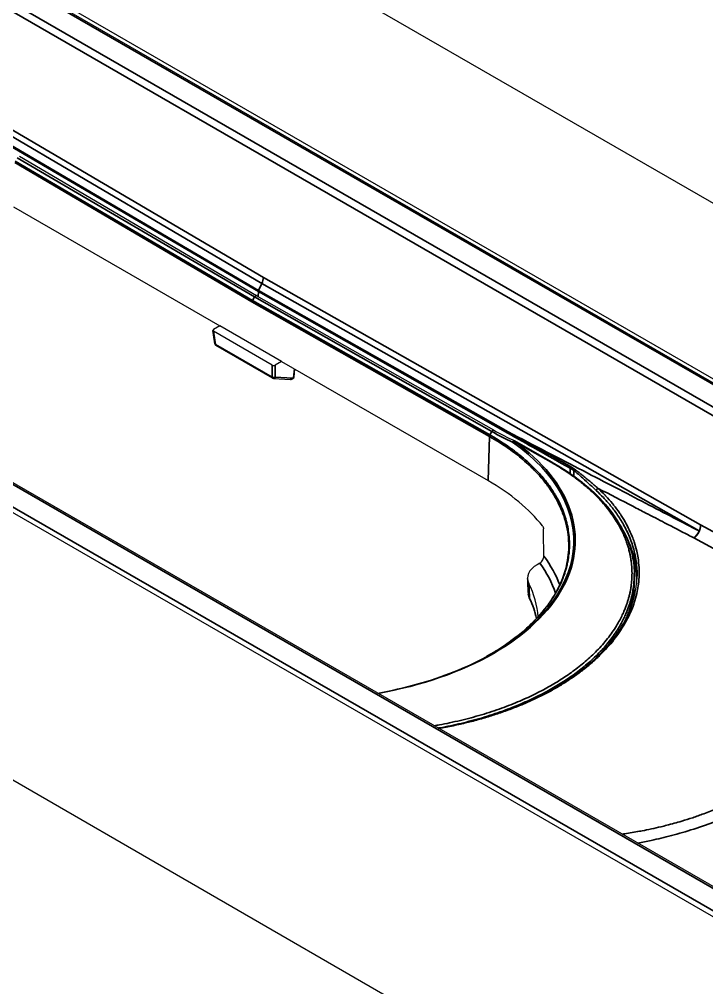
# Model space of a CAD drawing. Header units: millimetres. Extents: x 68 to 2000, y 100 to 2870.
# Drawn here: x 1414.4 to 1445.83, y 869.98 to 914.3 of the extents above; entities that cross this region are included whole.
import ezdxf

# ---------------------------------------------------------------- set-up
doc = ezdxf.new("R2010")
doc.units = ezdxf.units.MM
doc.header["$LTSCALE"] = 10
doc.layers.add('_Sichtbarkanten', color=7, linetype='Continuous', lineweight=25)
doc.layers.add('Sichtbar schmal (ISO)', color=7, linetype='Continuous', lineweight=35)

msp = doc.modelspace()

# ---------------------------------------------------------------- linework, layer by layer
at = {"layer": '_Sichtbarkanten'}
for p, q in [((1274.797, 1004.8), (1592.995, 821.089)), ((1286.112, 990.048), (1567.547, 827.561)), ((1286.57, 989.961), (1567.292, 827.886)), ((1235.906, 982.347), (1554.104, 798.635)), ((1547.565, 816.032), (1266.142, 978.511)), ((1545.972, 815.577), (1265.251, 977.652)), ((1425.248, 901.65), (1414.395, 908.021)), ((1414.121, 905.718), (1423.561, 900.268)), ((1436.101, 895.49), (1425.248, 901.65)), ((1423.561, 900.268), (1423.271, 900.101)), ((1426.39, 898.635), (1423.561, 900.268)), ((1423.334, 899.45), (1423.243, 900.055)), ((1425.959, 898.468), (1423.271, 900.02)), ((1425.979, 897.879), (1423.383, 899.378)), ((1426.39, 898.635), (1426.1, 898.468)), ((1426.39, 898.635), (1435.83, 893.185)), ((1426.958, 897.934), (1426.996, 898.285)), ((1426.023, 897.866), (1426.803, 897.817)), ((1426.859, 897.83), (1426.909, 897.858)), ((1438.769, 894.031), (1437.057, 895.002)), ((1438.201, 889.408), (1438.079, 889.337)), ((1442.516, 888.945), (1442.52, 888.719))]:
    msp.add_line(p, q, dxfattribs=at)
for centre, start, end in [((1423.433, 899.465), 188.6167, 240), ((1426.029, 897.966), 240, 266.375), ((1426.809, 897.916), 266.375, 300), ((1426.859, 897.945), 300, 353.7866), ((1437.008, 894.915), 60.4349, 65.6554)]:
    msp.add_arc(centre, 0.1, start, end, dxfattribs=at)
for centre, major_axis, ratio, start_param, end_param in [((1423.343, 900.06), (-0.101, 0), 0.572981, 5.501585, 7.064785), ((1426.029, 898.509), (0.1, 0), 0.581753, 3.930789, 5.493989), ((1436.052, 895.403), (0.0494, 0.087), 0.582198, 6.283125, 6.283188), ((1427.125, 888.16), (12.309, 0), 0.57735, 0.427822, 0.785398), ((726.124, 542.364), (-431.579, -906.057), 0.625473, 2.236585, 2.238006), ((1439.141, 888.721), (-1.501, 0.004), 0.578781, 5.499969, 6.565392), ((1427.125, 886.731), (11, 0), 0.57735, 0.0341, 0.27957), ((1439.174, 888.03), (-1.501, -0.001), 0.574098, 0.02699, 0.027)]:
    msp.add_ellipse(centre, major_axis=major_axis, ratio=ratio, start_param=start_param, end_param=end_param, dxfattribs=at)
for points in [[(1436.101, 895.49), (1436.418, 895.31), (1436.735, 895.148), (1437.049, 895.006)], [(1441.064, 892.452), (1441.066, 892.451), (1441.067, 892.45), (1441.068, 892.449)], [(1441.997, 890.925), (1442.415, 890.2), (1442.631, 889.439), (1442.64, 888.676)], [(1439.519, 890.038), (1439.519, 890.038), (1439.519, 890.038), (1439.519, 890.038)], [(1437.674, 888.005), (1437.663, 888.237), (1437.651, 888.468), (1437.64, 888.7)], [(1437.736, 887.769), (1437.699, 887.844), (1437.677, 887.925), (1437.674, 888.005)], [(1440.478, 884.892), (1440.478, 884.892), (1440.478, 884.892), (1440.478, 884.892)]]:
    msp.add_open_spline(points, degree=3, dxfattribs=at)
for points, knots in [([(1438.769, 894.031), (1439.745, 893.478), (1440.572, 892.822), (1441.79, 891.417), (1442.203, 890.652), (1442.468, 889.567), (1442.509, 889.256), (1442.516, 888.945)], [0, 0, 0, 0, 0.825738, 0.825738, 1.637023, 1.637023, 1.958081, 1.958081, 1.958081, 1.958081]), ([(1438.325, 891.108), (1438.326, 891.108), (1438.326, 891.108), (1438.332, 891.101), (1438.337, 891.091), (1438.348, 891.068), (1438.353, 891.056), (1438.36, 891.031), (1438.363, 891.017), (1438.366, 890.994), (1438.367, 890.985), (1438.367, 890.976)], [0.09312207, 0.09312207, 0.09312207, 0.09312207, 0.0933825, 0.0933825, 0.10135692, 0.10135692, 0.10933134, 0.10933134, 0.11701044, 0.11701044, 0.12271899, 0.12271899, 0.12271899, 0.12271899]), ([(1435.74, 885.122), (1436.679, 885.644), (1437.482, 886.257), (1438.701, 887.577), (1439.13, 888.301), (1439.447, 889.364), (1439.505, 889.701), (1439.519, 890.038)], [0.018928, 0.018928, 0.018928, 0.018928, 0.802236, 0.802236, 1.590138, 1.590138, 1.948863, 1.948863, 1.948863, 1.948863]), ([(1438.201, 889.408), (1438.225, 889.422), (1438.253, 889.445), (1438.296, 889.491), (1438.319, 889.523), (1438.35, 889.58), (1438.365, 889.616), (1438.379, 889.672), (1438.383, 889.702), (1438.383, 889.727)], [0.23076191, 0.23076191, 0.23076191, 0.23076191, 0.25125977, 0.25125977, 0.27133575, 0.27133575, 0.29054459, 0.29054459, 0.30703041, 0.30703041, 0.30703041, 0.30703041]), ([(1433.558, 881.854), (1434.06, 881.942), (1434.552, 882.048), (1436.276, 882.491), (1437.448, 882.933), (1439.464, 883.99), (1440.333, 884.619), (1441.666, 885.98), (1442.145, 886.729), (1442.556, 887.926), (1442.636, 888.371), (1442.645, 888.814)], [2.157913, 2.157913, 2.157913, 2.157913, 2.470961, 2.470961, 3.290454, 3.290454, 4.108917, 4.108917, 4.926753, 4.926753, 5.395592, 5.395592, 5.395592, 5.395592]), ([(1437.736, 887.769), (1437.787, 887.664), (1437.833, 887.558), (1437.916, 887.344), (1437.953, 887.237), (1438.01, 887.045), (1438.032, 886.96), (1438.051, 886.874)], [2.0824225, 2.0824225, 2.0824225, 2.0824225, 2.1347084, 2.1347084, 2.1869942, 2.1869942, 2.2283581, 2.2283581, 2.2283581, 2.2283581]), ([(1430.77, 883.463), (1432.014, 883.684), (1433.213, 884.019), (1434.822, 884.66), (1435.334, 884.9), (1435.809, 885.16)], [2.44429, 2.44429, 2.44429, 2.44429, 3.223444, 3.223444, 3.617145, 3.617145, 3.617145, 3.617145])]:
    msp.add_open_spline(points, degree=3, knots=knots, dxfattribs=at)
at = {"layer": 'Sichtbar schmal (ISO)'}
for p, q in [((1567.422, 827.549), (1285.987, 990.036)), ((1285.103, 989.518), (1566.526, 827.039)), ((1566.349, 826.736), (1284.926, 989.216)), ((1547.44, 816.02), (1266.017, 978.499)), ((1265.121, 977.989), (1546.556, 815.502)), ((1425.488, 902.213), (1405.496, 913.97)), ((1425.555, 902.485), (1405.566, 914.241)), ((1425.325, 901.836), (1413.909, 908.539)), ((1425.338, 901.89), (1413.923, 908.594)), ((1425.033, 901.364), (1414.182, 907.742)), ((1425.055, 901.432), (1414.203, 907.81)), ((1425.149, 901.593), (1414.296, 907.965)), ((1425.555, 902.485), (1445.551, 891.155)), ((1425.338, 901.89), (1425.488, 902.213)), ((1425.488, 902.213), (1445.486, 890.882)), ((1425.149, 901.593), (1425.055, 901.432)), ((1436.002, 895.433), (1425.149, 901.593)), ((1425.325, 901.836), (1425.321, 901.608)), ((1425.325, 901.836), (1436.737, 895.36)), ((1425.338, 901.89), (1436.75, 895.415)), ((1435.89, 895.209), (1425.033, 901.364)), ((1435.911, 895.277), (1425.055, 901.432)), ((1423.363, 899.417), (1423.271, 900.02)), ((1425.959, 897.918), (1423.363, 899.417)), ((1425.959, 898.468), (1425.959, 897.918)), ((1426.1, 898.468), (1426.1, 897.918)), ((1426.929, 897.897), (1426.973, 898.299)), ((1426.1, 897.918), (1426.88, 897.869)), ((1426.88, 897.869), (1426.929, 897.897)), ((1436.002, 895.433), (1435.911, 895.277)), ((1435.89, 895.209), (1435.83, 893.185)), ((1438.719, 894.026), (1437.007, 894.997)), ((1439.586, 893.758), (1439.583, 893.522)), ((1439.756, 893.643), (1439.752, 893.403)), ((1445.551, 891.155), (1448.125, 889.766)), ((1445.243, 890.565), (1447.817, 889.175))]:
    msp.add_line(p, q, dxfattribs=at)
for centre, major_axis, ratio, start_param, end_param in [((1425.202, 902.289), (0.25, 0.433), 0.577352, 4.868915, 5.480336), ((1425.395, 901.875), (-0.05, -0.0866), 0.57735, 4.868915, 5.480336), ((1423.433, 899.465), (-0.0989, -0.015), 0.572981, 0, 0.694991), ((1423.433, 899.465), (-0.05, -0.0866), 0.57735, 5.585054, 6.283185), ((1426.029, 897.966), (-0.1, 0), 0.67324, 0.789196, 2.352396), ((1426.029, 897.966), (-0.05, -0.0866), 0.57735, 5.585054, 6.283185), ((1426.029, 897.966), (-0.0063, -0.0998), 0.813153, 0, 1.123685), ((1426.809, 897.916), (-0.0063, -0.0998), 0.813153, 0, 1.123685), ((1426.809, 897.916), (0.05, -0.0866), 0.57735, 0, 0.698132), ((1426.859, 897.945), (0.05, -0.0866), 0.57735, 0, 0.698132), ((1426.859, 897.945), (0.0994, -0.0108), 0.605022, 5.563476, 6.283185), ((1436.052, 895.403), (0.0494, 0.087), 0.582198, 0, 1.549104), ((1438.523, 923.584), (-3.002, 29.442), 0.521453, 2.786666, 2.847999), ((1436.808, 895.399), (-0.0494, -0.087), 0.58244, 4.864556, 5.475994), ((1449.622, 888.6), (-16.948, 9.202), 0.016308, 0.716048, 0.946005), ((1451.727, 887.582), (-19.198, 10.316), 0.013737, 0.68337, 0.894993), ((1427.126, 890.385), (12.695, 0.095), 0.57229, 5.001346, 6.957741), ((1427.127, 890.362), (12.625, 0.095), 0.572276, 5.466356, 6.957755), ((1435.96, 895.247), (0.0498, 0.0867), 0.580795, 1.551922, 2.31988), ((1437.008, 894.915), (-0.0576, -0.0817), 0.640065, 3.98264, 4.750121), ((1437.008, 894.915), (0.0493, 0.087), 0.582367, 0, 0.780997), ((1438.719, 893.944), (0.0493, 0.087), 0.582367, 6.283184, 7.064181), ((1439.657, 893.797), (-0.0487, -0.0873), 0.586814, 4.677713, 5.471919), ((1439.833, 893.678), (-0.0626, -0.078), 0.590518, 4.735465, 5.573398), ((1429.793, 888.486), (13.356, 0.099), 0.572328, 0.714604, 0.714608), ((1440.875, 892.753), (-0.0684, -0.0729), 0.704324, 4.16724, 5.628773), ((1429.793, 888.485), (13.131, 0.098), 0.57229, 0.456854, 0.457129), ((1445.198, 890.958), (0.237, 0.44), 0.595228, 4.005283, 5.463511), ((1445.198, 890.958), (0.246, 0.435), 0.5825, 4.864211, 5.475653), ((1445.198, 890.958), (-0.23, -0.444), 0.585968, 0.853958, 1.700946), ((1427.125, 886.928), (12.257, 0), 0.57735, 0.210865, 0.406654), ((1427.125, 886.731), (12.007, 0), 0.57735, 0.189361, 0.39646), ((422.01, 288.592), (-610.706, -1362.912), 0.596974, 2.270824, 2.271362), ((1439.174, 888.03), (-1.501, -0.001), 0.574098, 0.027, 0.273983), ((1437.826, 887.813), (-0.0899, -0.0437), 0.786089, 5.935437, 6.283185), ((1427.125, 886.076), (11.014, 0), 0.57735, 0.125962, 0.273772)]:
    msp.add_ellipse(centre, major_axis=major_axis, ratio=ratio, start_param=start_param, end_param=end_param, dxfattribs=at)
for points, knots in [([(1425.149, 901.593), (1425.154, 901.601), (1425.159, 901.608), (1425.164, 901.614), (1425.17, 901.62), (1425.175, 901.626), (1425.181, 901.632), (1425.187, 901.637), (1425.193, 901.641), (1425.199, 901.645), (1425.205, 901.648), (1425.211, 901.651), (1425.217, 901.652), (1425.223, 901.654), (1425.229, 901.654), (1425.234, 901.654), (1425.239, 901.653), (1425.244, 901.652), (1425.248, 901.65), (1425.248, 901.65), (1425.248, 901.65), (1425.248, 901.65)], [0, 0, 0, 0, 0.1111111, 0.1111111, 0.1111111, 0.2222222, 0.2222222, 0.2222222, 0.3333333, 0.3333333, 0.3333333, 0.4444444, 0.4444444, 0.4444444, 0.5555556, 0.5555556, 0.5555556, 0.6666667, 0.6666667, 0.6666667, 0.6672932, 0.6672932, 0.6672932, 0.6672932]), ([(1435.74, 885.123), (1435.797, 885.154), (1435.853, 885.186), (1435.909, 885.218), (1436.03, 885.288), (1436.148, 885.359), (1436.264, 885.432), (1436.359, 885.491), (1436.452, 885.551), (1436.543, 885.612), (1436.657, 885.688), (1436.768, 885.766), (1436.876, 885.845), (1436.96, 885.906), (1437.043, 885.969), (1437.124, 886.032), (1437.229, 886.114), (1437.332, 886.198), (1437.431, 886.283), (1437.506, 886.346), (1437.578, 886.41), (1437.649, 886.475), (1437.745, 886.563), (1437.838, 886.653), (1437.928, 886.743), (1437.992, 886.808), (1438.054, 886.873), (1438.114, 886.939), (1438.201, 887.033), (1438.283, 887.128), (1438.362, 887.224), (1438.416, 887.289), (1438.468, 887.355), (1438.518, 887.421), (1438.593, 887.52), (1438.665, 887.621), (1438.732, 887.722), (1438.776, 887.787), (1438.818, 887.853), (1438.858, 887.919), (1438.921, 888.023), (1438.98, 888.128), (1439.035, 888.233), (1439.069, 888.299), (1439.101, 888.364), (1439.132, 888.43), (1439.182, 888.538), (1439.228, 888.647), (1439.27, 888.757), (1439.294, 888.821), (1439.317, 888.886), (1439.338, 888.951), (1439.375, 889.063), (1439.407, 889.175), (1439.435, 889.288), (1439.45, 889.351), (1439.464, 889.415), (1439.476, 889.479), (1439.499, 889.594), (1439.516, 889.709), (1439.529, 889.825), (1439.536, 889.887), (1439.541, 889.949), (1439.545, 890.01), (1439.552, 890.128), (1439.555, 890.246), (1439.552, 890.364), (1439.55, 890.424), (1439.548, 890.484), (1439.544, 890.543), (1439.535, 890.663), (1439.522, 890.783), (1439.503, 890.902), (1439.494, 890.96), (1439.484, 891.017), (1439.473, 891.074), (1439.448, 891.196), (1439.419, 891.316), (1439.384, 891.436), (1439.368, 891.491), (1439.35, 891.546), (1439.332, 891.601), (1439.292, 891.722), (1439.245, 891.843), (1439.193, 891.963), (1439.171, 892.015), (1439.148, 892.067), (1439.123, 892.119), (1439.065, 892.242), (1439.001, 892.363), (1438.934, 892.481), (1438.905, 892.53), (1438.876, 892.579), (1438.847, 892.627), (1438.776, 892.742), (1438.701, 892.853), (1438.625, 892.959), (1438.585, 893.014), (1438.545, 893.068), (1438.505, 893.12), (1438.435, 893.211), (1438.364, 893.298), (1438.291, 893.382), (1438.227, 893.457), (1438.163, 893.529), (1438.098, 893.598), (1438.048, 893.652), (1437.997, 893.705), (1437.947, 893.755), (1437.839, 893.864), (1437.733, 893.964), (1437.63, 894.057), (1437.624, 894.062), (1437.618, 894.067), (1437.613, 894.072), (1437.504, 894.17), (1437.397, 894.26), (1437.29, 894.346), (1437.227, 894.397), (1437.165, 894.446), (1437.102, 894.494), (1437.06, 894.527), (1437.017, 894.559), (1436.975, 894.59), (1436.87, 894.667), (1436.768, 894.74), (1436.668, 894.808), (1436.568, 894.875), (1436.472, 894.938), (1436.381, 894.996), (1436.29, 895.054), (1436.203, 895.107), (1436.125, 895.153), (1436.046, 895.2), (1435.975, 895.241), (1435.911, 895.277)], [0.4724257, 0.4724257, 0.4724257, 0.4724257, 0.4777754, 0.4777754, 0.4777754, 0.4893617, 0.4893617, 0.4893617, 0.4988219, 0.4988219, 0.4988219, 0.5106383, 0.5106383, 0.5106383, 0.5198637, 0.5198637, 0.5198637, 0.5319149, 0.5319149, 0.5319149, 0.5409076, 0.5409076, 0.5409076, 0.5531915, 0.5531915, 0.5531915, 0.5619457, 0.5619457, 0.5619457, 0.5744681, 0.5744681, 0.5744681, 0.5829877, 0.5829877, 0.5829877, 0.5957447, 0.5957447, 0.5957447, 0.6040232, 0.6040232, 0.6040232, 0.6170213, 0.6170213, 0.6170213, 0.6250636, 0.6250636, 0.6250636, 0.6382979, 0.6382979, 0.6382979, 0.6460972, 0.6460972, 0.6460972, 0.6595745, 0.6595745, 0.6595745, 0.6671372, 0.6671372, 0.6671372, 0.6808511, 0.6808511, 0.6808511, 0.68817, 0.68817, 0.68817, 0.7021277, 0.7021277, 0.7021277, 0.7092092, 0.7092092, 0.7092092, 0.7234043, 0.7234043, 0.7234043, 0.7302377, 0.7302377, 0.7302377, 0.7446809, 0.7446809, 0.7446809, 0.7512943, 0.7512943, 0.7512943, 0.7659574, 0.7659574, 0.7659574, 0.7722799, 0.7722799, 0.7722799, 0.787234, 0.787234, 0.787234, 0.7934964, 0.7934964, 0.7934964, 0.8085106, 0.8085106, 0.8085106, 0.8163147, 0.8163147, 0.8163147, 0.8297872, 0.8297872, 0.8297872, 0.8416999, 0.8416999, 0.8416999, 0.8510638, 0.8510638, 0.8510638, 0.8712347, 0.8712347, 0.8712347, 0.8723404, 0.8723404, 0.8723404, 0.893617, 0.893617, 0.893617, 0.9062396, 0.9062396, 0.9062396, 0.9148936, 0.9148936, 0.9148936, 0.9361702, 0.9361702, 0.9361702, 0.9574468, 0.9574468, 0.9574468, 0.9787234, 0.9787234, 0.9787234, 1, 1, 1, 1]), ([(1439.519, 890.038), (1439.523, 890.128), (1439.524, 890.218), (1439.522, 890.308), (1439.517, 890.487), (1439.501, 890.667), (1439.473, 890.845), (1439.445, 891.024), (1439.405, 891.201), (1439.354, 891.378), (1439.302, 891.554), (1439.239, 891.729), (1439.164, 891.904), (1439.089, 892.078), (1439.001, 892.252), (1438.905, 892.419), (1438.809, 892.587), (1438.704, 892.746), (1438.597, 892.896), (1438.489, 893.046), (1438.378, 893.186), (1438.264, 893.319), (1438.15, 893.451), (1438.034, 893.576), (1437.92, 893.691), (1437.807, 893.806), (1437.696, 893.91), (1437.587, 894.007), (1437.478, 894.104), (1437.371, 894.195), (1437.266, 894.28), (1437.16, 894.366), (1437.054, 894.447), (1436.951, 894.524), (1436.847, 894.6), (1436.744, 894.673), (1436.645, 894.74), (1436.545, 894.808), (1436.449, 894.871), (1436.358, 894.928), (1436.267, 894.986), (1436.181, 895.039), (1436.103, 895.085), (1436.024, 895.132), (1435.953, 895.173), (1435.89, 895.209)], [0.6914239, 0.6914239, 0.6914239, 0.6914239, 0.7021277, 0.7021277, 0.7021277, 0.7234043, 0.7234043, 0.7234043, 0.7446809, 0.7446809, 0.7446809, 0.7659574, 0.7659574, 0.7659574, 0.787234, 0.787234, 0.787234, 0.8085106, 0.8085106, 0.8085106, 0.8297872, 0.8297872, 0.8297872, 0.8510638, 0.8510638, 0.8510638, 0.8723404, 0.8723404, 0.8723404, 0.893617, 0.893617, 0.893617, 0.9148936, 0.9148936, 0.9148936, 0.9361702, 0.9361702, 0.9361702, 0.9574468, 0.9574468, 0.9574468, 0.9787234, 0.9787234, 0.9787234, 1, 1, 1, 1]), ([(1436.953, 894.949), (1436.957, 894.956), (1436.961, 894.962), (1436.965, 894.968), (1436.97, 894.974), (1436.974, 894.98), (1436.979, 894.985), (1436.984, 894.99), (1436.99, 894.994), (1436.995, 894.998), (1437.001, 895.001), (1437.006, 895.004), (1437.012, 895.006), (1437.017, 895.008), (1437.022, 895.01), (1437.028, 895.01), (1437.033, 895.01), (1437.038, 895.01), (1437.043, 895.008), (1437.045, 895.008), (1437.047, 895.007), (1437.049, 895.006)], [0, 0, 0, 0, 0.1, 0.1, 0.1, 0.2, 0.2, 0.2, 0.3, 0.3, 0.3, 0.4, 0.4, 0.4, 0.5, 0.5, 0.5, 0.6, 0.6, 0.6, 0.6423932, 0.6423932, 0.6423932, 0.6423932]), ([(1433.37, 881.963), (1433.447, 881.976), (1433.667, 882.016), (1434.07, 882.095), (1434.568, 882.207), (1435.054, 882.33), (1435.529, 882.464), (1436.001, 882.611), (1436.454, 882.767), (1436.878, 882.927), (1437.282, 883.093), (1437.668, 883.264), (1438.031, 883.438), (1438.367, 883.612), (1438.683, 883.787), (1438.985, 883.966), (1439.278, 884.151), (1439.569, 884.35), (1439.859, 884.562), (1440.142, 884.786), (1440.417, 885.022), (1440.685, 885.272), (1440.942, 885.536), (1441.183, 885.811), (1441.406, 886.095), (1441.613, 886.391), (1441.79, 886.68), (1441.923, 886.93), (1442.024, 887.145), (1442.103, 887.333), (1442.166, 887.501), (1442.218, 887.657), (1442.262, 887.807), (1442.301, 887.958), (1442.334, 888.11), (1442.362, 888.262), (1442.384, 888.414), (1442.4, 888.566), (1442.411, 888.719), (1442.416, 888.871), (1442.416, 889.024), (1442.41, 889.176), (1442.398, 889.329), (1442.381, 889.482), (1442.358, 889.631), (1442.329, 889.786), (1442.291, 889.955), (1442.238, 890.148), (1442.167, 890.369), (1442.076, 890.607), (1441.964, 890.856), (1441.827, 891.12), (1441.657, 891.406), (1441.456, 891.701), (1441.232, 891.99), (1440.997, 892.262), (1440.762, 892.507), (1440.532, 892.726), (1440.311, 892.922), (1440.095, 893.101), (1439.88, 893.269), (1439.653, 893.435), (1439.396, 893.612), (1439.087, 893.811), (1438.848, 893.953), (1438.719, 894.026)], [0.3741698, 0.3741698, 0.3741698, 0.3741698, 0.38, 0.39, 0.4, 0.41, 0.42, 0.43, 0.44, 0.45, 0.46, 0.47, 0.48, 0.49, 0.5, 0.51, 0.52, 0.53, 0.54, 0.55, 0.56, 0.57, 0.58, 0.59, 0.6, 0.61, 0.62, 0.63, 0.64, 0.65, 0.66, 0.67, 0.68, 0.69, 0.7, 0.71, 0.72, 0.73, 0.74, 0.75, 0.76, 0.77, 0.78, 0.79, 0.8, 0.81, 0.82, 0.83, 0.84, 0.85, 0.86, 0.87, 0.88, 0.89, 0.9, 0.91, 0.92, 0.93, 0.94, 0.95, 0.96, 0.97, 0.98, 0.99, 1, 1, 1, 1]), ([(1439.586, 893.758), (1439.607, 893.746), (1439.627, 893.734), (1439.648, 893.721), (1439.655, 893.716), (1439.663, 893.711), (1439.671, 893.706), (1439.682, 893.698), (1439.693, 893.69), (1439.704, 893.682), (1439.721, 893.67), (1439.738, 893.657), (1439.756, 893.643)], [0, 0, 0, 0, 0.3629213, 0.3629213, 0.3629213, 0.5, 0.5, 0.5, 0.6950832, 0.6950832, 0.6950832, 1, 1, 1, 1]), ([(1439.607, 893.829), (1439.637, 893.813), (1439.666, 893.795), (1439.696, 893.776), (1439.726, 893.756), (1439.756, 893.736), (1439.786, 893.713)], [0, 0, 0, 0, 0.5, 0.5, 0.5, 1, 1, 1, 1]), ([(1439.756, 893.643), (1439.897, 893.529), (1440.029, 893.417), (1440.152, 893.309), (1440.274, 893.201), (1440.388, 893.098), (1440.494, 893), (1440.6, 892.902), (1440.698, 892.81), (1440.789, 892.724)], [0, 0, 0, 0, 0.3333333, 0.3333333, 0.3333333, 0.6666667, 0.6666667, 0.6666667, 1, 1, 1, 1]), ([(1439.786, 893.713), (1439.839, 893.673), (1439.892, 893.633), (1439.943, 893.593), (1439.99, 893.556), (1440.037, 893.52), (1440.082, 893.484), (1440.121, 893.453), (1440.158, 893.423), (1440.196, 893.393), (1440.202, 893.387), (1440.209, 893.382), (1440.216, 893.376), (1440.266, 893.336), (1440.315, 893.296), (1440.362, 893.257), (1440.416, 893.212), (1440.469, 893.168), (1440.52, 893.125), (1440.531, 893.116), (1440.542, 893.106), (1440.554, 893.097), (1440.6, 893.058), (1440.644, 893.021), (1440.687, 892.984), (1440.75, 892.931), (1440.809, 892.88), (1440.866, 892.832)], [0, 0, 0, 0, 0.122778, 0.122778, 0.122778, 0.236478, 0.236478, 0.236478, 0.333333, 0.333333, 0.333333, 0.35135, 0.35135, 0.35135, 0.482502, 0.482502, 0.482502, 0.632881, 0.632881, 0.632881, 0.666667, 0.666667, 0.666667, 0.803535, 0.803535, 0.803535, 1, 1, 1, 1]), ([(1440.866, 892.832), (1440.971, 892.734), (1441.079, 892.628), (1441.188, 892.512), (1441.2, 892.5), (1441.212, 892.488), (1441.223, 892.476), (1441.321, 892.371), (1441.42, 892.259), (1441.518, 892.139), (1441.537, 892.116), (1441.556, 892.093), (1441.575, 892.069), (1441.666, 891.956), (1441.756, 891.835), (1441.844, 891.706), (1441.87, 891.669), (1441.896, 891.63), (1441.921, 891.591), (1442.001, 891.469), (1442.079, 891.34), (1442.153, 891.204), (1442.184, 891.147), (1442.214, 891.09), (1442.243, 891.031), (1442.308, 890.9), (1442.369, 890.764), (1442.425, 890.621), (1442.456, 890.542), (1442.486, 890.462), (1442.513, 890.379), (1442.558, 890.243), (1442.598, 890.103), (1442.631, 889.955), (1442.654, 889.855), (1442.674, 889.751), (1442.69, 889.646), (1442.712, 889.503), (1442.728, 889.356), (1442.736, 889.209), (1442.742, 889.1), (1442.744, 888.991), (1442.741, 888.881), (1442.738, 888.737), (1442.727, 888.593), (1442.709, 888.449), (1442.695, 888.338), (1442.677, 888.227), (1442.654, 888.117), (1442.626, 887.976), (1442.59, 887.835), (1442.547, 887.695), (1442.513, 887.583), (1442.474, 887.471), (1442.431, 887.36), (1442.378, 887.222), (1442.318, 887.086), (1442.252, 886.951), (1442.198, 886.84), (1442.139, 886.729), (1442.075, 886.62), (1441.999, 886.489), (1441.917, 886.359), (1441.829, 886.23), (1441.754, 886.121), (1441.674, 886.013), (1441.59, 885.906), (1441.493, 885.782), (1441.39, 885.66), (1441.281, 885.539), (1441.185, 885.433), (1441.085, 885.328), (1440.98, 885.224), (1440.863, 885.108), (1440.741, 884.994), (1440.613, 884.882), (1440.496, 884.78), (1440.376, 884.679), (1440.251, 884.581), (1440.116, 884.474), (1439.976, 884.369), (1439.831, 884.267), (1439.695, 884.171), (1439.556, 884.077), (1439.413, 883.985), (1439.262, 883.888), (1439.107, 883.794), (1438.948, 883.702), (1438.794, 883.613), (1438.636, 883.527), (1438.474, 883.442), (1438.309, 883.356), (1438.141, 883.273), (1437.969, 883.192), (1437.797, 883.111), (1437.621, 883.033), (1437.441, 882.957), (1437.265, 882.882), (1437.085, 882.81), (1436.903, 882.741), (1436.714, 882.67), (1436.522, 882.601), (1436.327, 882.535), (1436.142, 882.472), (1435.954, 882.413), (1435.764, 882.355), (1435.561, 882.294), (1435.355, 882.237), (1435.147, 882.182), (1434.955, 882.132), (1434.761, 882.084), (1434.565, 882.039), (1434.349, 881.99), (1434.13, 881.943), (1433.909, 881.901), (1433.801, 881.88), (1433.692, 881.859), (1433.582, 881.84)], [0, 0, 0, 0, 0.0333333, 0.0333333, 0.0333333, 0.0368497, 0.0368497, 0.0368497, 0.0666667, 0.0666667, 0.0666667, 0.0723866, 0.0723866, 0.0723866, 0.1, 0.1, 0.1, 0.1081076, 0.1081076, 0.1081076, 0.1333333, 0.1333333, 0.1333333, 0.14374, 0.14374, 0.14374, 0.1666667, 0.1666667, 0.1666667, 0.1793342, 0.1793342, 0.1793342, 0.2, 0.2, 0.2, 0.2140962, 0.2140962, 0.2140962, 0.2333333, 0.2333333, 0.2333333, 0.2476831, 0.2476831, 0.2476831, 0.2666667, 0.2666667, 0.2666667, 0.2813022, 0.2813022, 0.2813022, 0.3, 0.3, 0.3, 0.3149315, 0.3149315, 0.3149315, 0.3333333, 0.3333333, 0.3333333, 0.3484991, 0.3484991, 0.3484991, 0.3666667, 0.3666667, 0.3666667, 0.3821125, 0.3821125, 0.3821125, 0.4, 0.4, 0.4, 0.4157431, 0.4157431, 0.4157431, 0.4333333, 0.4333333, 0.4333333, 0.449342, 0.449342, 0.449342, 0.4666667, 0.4666667, 0.4666667, 0.4829133, 0.4829133, 0.4829133, 0.5, 0.5, 0.5, 0.5165294, 0.5165294, 0.5165294, 0.5333333, 0.5333333, 0.5333333, 0.5501527, 0.5501527, 0.5501527, 0.5666667, 0.5666667, 0.5666667, 0.5837448, 0.5837448, 0.5837448, 0.6, 0.6, 0.6, 0.6173435, 0.6173435, 0.6173435, 0.6333333, 0.6333333, 0.6333333, 0.650985, 0.650985, 0.650985, 0.6596625, 0.6596625, 0.6596625, 0.6596625]), ([(1440.789, 892.724), (1440.893, 892.627), (1441.107, 892.416), (1441.436, 892.046), (1441.76, 891.618), (1442.07, 891.121), (1442.344, 890.542), (1442.554, 889.885), (1442.642, 889.275), (1442.648, 888.918), (1442.646, 888.814)], [0, 0, 0, 0, 0.0333333, 0.0666667, 0.1, 0.1333333, 0.1666667, 0.2, 0.2333333, 0.247143, 0.247143, 0.247143, 0.247143]), ([(1440.866, 892.832), (1441.418, 892.546), (1441.948, 892.271), (1442.454, 892.009), (1442.656, 891.904), (1442.855, 891.802), (1443.05, 891.7), (1443.343, 891.548), (1443.629, 891.4), (1443.908, 891.256), (1444.28, 891.063), (1444.64, 890.877), (1444.987, 890.697), (1445.073, 890.652), (1445.158, 890.608), (1445.243, 890.565)], [0, 0, 0, 0, 0.333333, 0.333333, 0.333333, 0.466347, 0.466347, 0.466347, 0.666667, 0.666667, 0.666667, 0.933826, 0.933826, 0.933826, 1, 1, 1, 1]), ([(1442.62, 888.439), (1442.622, 888.49), (1442.623, 888.594), (1442.618, 888.749), (1442.608, 888.905), (1442.592, 889.061), (1442.57, 889.214), (1442.542, 889.37), (1442.506, 889.537), (1442.457, 889.727), (1442.397, 889.921), (1442.35, 890.052), (1442.33, 890.105)], [0.7396374, 0.7396374, 0.7396374, 0.7396374, 0.75, 0.7604167, 0.7708333, 0.78125, 0.7916667, 0.8020833, 0.8125, 0.8229167, 0.8333333, 0.8402511, 0.8402511, 0.8402511, 0.8402511]), ([(1441.961, 877.002), (1442.003, 877.008), (1442.045, 877.015), (1442.088, 877.021), (1442.305, 877.054), (1442.527, 877.091), (1442.759, 877.134), (1442.798, 877.141), (1442.838, 877.149), (1442.878, 877.156), (1443.152, 877.209), (1443.44, 877.271), (1443.743, 877.344), (1443.83, 877.364), (1443.918, 877.386), (1444.008, 877.409), (1444.23, 877.466), (1444.459, 877.529), (1444.693, 877.599), (1444.857, 877.649), (1445.024, 877.701), (1445.192, 877.757), (1445.359, 877.813), (1445.527, 877.872), (1445.694, 877.934), (1445.898, 878.009), (1446.102, 878.09), (1446.303, 878.174), (1446.433, 878.229), (1446.562, 878.285), (1446.69, 878.343), (1446.909, 878.443), (1447.123, 878.547), (1447.329, 878.654), (1447.428, 878.705), (1447.525, 878.757), (1447.619, 878.81), (1447.846, 878.935), (1448.061, 879.064), (1448.263, 879.193), (1448.323, 879.232), (1448.382, 879.27), (1448.44, 879.309), (1448.678, 879.468), (1448.896, 879.628), (1449.095, 879.786), (1449.107, 879.795), (1449.118, 879.805), (1449.13, 879.814), (1449.338, 879.981), (1449.524, 880.145), (1449.69, 880.304), (1449.733, 880.345), (1449.775, 880.386), (1449.815, 880.427), (1449.931, 880.543), (1450.037, 880.656), (1450.134, 880.766), (1450.237, 880.884), (1450.331, 880.998), (1450.417, 881.11), (1450.441, 881.141), (1450.464, 881.171), (1450.486, 881.202), (1450.591, 881.343), (1450.685, 881.482), (1450.77, 881.62), (1450.813, 881.69), (1450.853, 881.76), (1450.892, 881.83), (1450.93, 881.898), (1450.966, 881.966), (1451, 882.035), (1451.07, 882.174), (1451.132, 882.314), (1451.186, 882.455), (1451.202, 882.497), (1451.218, 882.539), (1451.233, 882.581), (1451.268, 882.681), (1451.3, 882.782), (1451.328, 882.882), (1451.367, 883.026), (1451.399, 883.169), (1451.423, 883.313), (1451.426, 883.328), (1451.429, 883.344), (1451.431, 883.359), (1451.451, 883.488), (1451.465, 883.617), (1451.473, 883.746), (1451.481, 883.883), (1451.483, 884.021), (1451.477, 884.16), (1451.476, 884.167), (1451.476, 884.174), (1451.476, 884.181), (1451.469, 884.327), (1451.454, 884.474), (1451.43, 884.622), (1451.411, 884.742), (1451.386, 884.863), (1451.356, 884.985), (1451.349, 885.013), (1451.341, 885.04), (1451.334, 885.068), (1451.293, 885.218), (1451.243, 885.369), (1451.183, 885.521), (1451.142, 885.626), (1451.095, 885.732), (1451.045, 885.837), (1451.022, 885.884), (1450.999, 885.93), (1450.975, 885.976), (1450.897, 886.127), (1450.81, 886.275), (1450.722, 886.413), (1450.648, 886.527), (1450.572, 886.635), (1450.497, 886.737), (1450.482, 886.757), (1450.467, 886.778), (1450.451, 886.798), (1450.361, 886.917), (1450.272, 887.026), (1450.182, 887.131), (1450.093, 887.235), (1450.003, 887.334), (1449.912, 887.429), (1449.821, 887.525), (1449.729, 887.617), (1449.636, 887.707), (1449.627, 887.716), (1449.618, 887.724), (1449.609, 887.733), (1449.525, 887.814), (1449.44, 887.892), (1449.354, 887.969), (1449.259, 888.055), (1449.163, 888.138), (1449.066, 888.221), (1448.968, 888.303), (1448.869, 888.385), (1448.768, 888.465), (1448.666, 888.546), (1448.563, 888.627), (1448.459, 888.706), (1448.355, 888.785), (1448.249, 888.864), (1448.142, 888.942), (1448.128, 888.952), (1448.114, 888.963), (1448.1, 888.973), (1448.007, 889.041), (1447.912, 889.108), (1447.817, 889.175)], [0.3621811, 0.3621811, 0.3621811, 0.3621811, 0.3653846, 0.3653846, 0.3653846, 0.3818232, 0.3818232, 0.3818232, 0.3846154, 0.3846154, 0.3846154, 0.4038462, 0.4038462, 0.4038462, 0.4093576, 0.4093576, 0.4093576, 0.4230769, 0.4230769, 0.4230769, 0.4327241, 0.4327241, 0.4327241, 0.4423077, 0.4423077, 0.4423077, 0.4539652, 0.4539652, 0.4539652, 0.4615385, 0.4615385, 0.4615385, 0.474558, 0.474558, 0.474558, 0.4807692, 0.4807692, 0.4807692, 0.4956006, 0.4956006, 0.4956006, 0.5, 0.5, 0.5, 0.5181467, 0.5181467, 0.5181467, 0.5192308, 0.5192308, 0.5192308, 0.5384615, 0.5384615, 0.5384615, 0.5434493, 0.5434493, 0.5434493, 0.5576923, 0.5576923, 0.5576923, 0.5727792, 0.5727792, 0.5727792, 0.5769231, 0.5769231, 0.5769231, 0.5961538, 0.5961538, 0.5961538, 0.6058788, 0.6058788, 0.6058788, 0.6153846, 0.6153846, 0.6153846, 0.6346154, 0.6346154, 0.6346154, 0.6403017, 0.6403017, 0.6403017, 0.6538462, 0.6538462, 0.6538462, 0.6730769, 0.6730769, 0.6730769, 0.6751186, 0.6751186, 0.6751186, 0.6923077, 0.6923077, 0.6923077, 0.7106147, 0.7106147, 0.7106147, 0.7115385, 0.7115385, 0.7115385, 0.7307692, 0.7307692, 0.7307692, 0.7464052, 0.7464052, 0.7464052, 0.75, 0.75, 0.75, 0.7692308, 0.7692308, 0.7692308, 0.7825567, 0.7825567, 0.7825567, 0.7884615, 0.7884615, 0.7884615, 0.8076923, 0.8076923, 0.8076923, 0.8236648, 0.8236648, 0.8236648, 0.8269231, 0.8269231, 0.8269231, 0.8461538, 0.8461538, 0.8461538, 0.8653846, 0.8653846, 0.8653846, 0.8846154, 0.8846154, 0.8846154, 0.8864713, 0.8864713, 0.8864713, 0.9038462, 0.9038462, 0.9038462, 0.9230769, 0.9230769, 0.9230769, 0.9423077, 0.9423077, 0.9423077, 0.9615385, 0.9615385, 0.9615385, 0.9807692, 0.9807692, 0.9807692, 0.9833197, 0.9833197, 0.9833197, 1, 1, 1, 1]), ([(1433.556, 881.855), (1433.585, 881.86), (1433.758, 881.892), (1434.104, 881.96), (1434.607, 882.073), (1435.096, 882.197), (1435.576, 882.332), (1436.05, 882.48), (1436.507, 882.638), (1436.935, 882.799), (1437.342, 882.966), (1437.731, 883.139), (1438.097, 883.314), (1438.436, 883.489), (1438.754, 883.665), (1439.058, 883.845), (1439.353, 884.033), (1439.647, 884.233), (1439.94, 884.446), (1440.225, 884.672), (1440.502, 884.91), (1440.771, 885.162), (1441.031, 885.429), (1441.274, 885.705), (1441.499, 885.991), (1441.708, 886.29), (1441.885, 886.582), (1442.02, 886.834), (1442.122, 887.05), (1442.201, 887.239), (1442.264, 887.409), (1442.317, 887.566), (1442.361, 887.717), (1442.4, 887.87), (1442.434, 888.023), (1442.462, 888.176), (1442.484, 888.329), (1442.501, 888.483), (1442.512, 888.636), (1442.517, 888.79), (1442.517, 888.893), (1442.516, 888.945), (1442.516, 888.945)], [0.3779815, 0.3779815, 0.3779815, 0.3779815, 0.38, 0.39, 0.4, 0.41, 0.42, 0.43, 0.44, 0.45, 0.46, 0.47, 0.48, 0.49, 0.5, 0.51, 0.52, 0.53, 0.54, 0.55, 0.56, 0.57, 0.58, 0.59, 0.6, 0.61, 0.62, 0.63, 0.64, 0.65, 0.66, 0.67, 0.68, 0.69, 0.7, 0.71, 0.72, 0.73, 0.74, 0.75, 0.76, 0.7600671, 0.7600671, 0.7600671, 0.7600671]), ([(1442.153, 886.889), (1442.183, 886.957), (1442.209, 887.024), (1442.234, 887.089), (1442.238, 887.1), (1442.242, 887.112), (1442.246, 887.123), (1442.271, 887.188), (1442.292, 887.251), (1442.312, 887.312), (1442.316, 887.327), (1442.321, 887.341), (1442.325, 887.355), (1442.342, 887.409), (1442.357, 887.461), (1442.37, 887.51), (1442.375, 887.528), (1442.38, 887.545), (1442.384, 887.562), (1442.395, 887.605), (1442.405, 887.646), (1442.414, 887.685), (1442.418, 887.704), (1442.422, 887.723), (1442.426, 887.741), (1442.434, 887.777), (1442.441, 887.812), (1442.447, 887.845), (1442.451, 887.865), (1442.454, 887.884), (1442.458, 887.903), (1442.463, 887.935), (1442.469, 887.967), (1442.474, 887.999), (1442.476, 888.018), (1442.479, 888.037), (1442.482, 888.056), (1442.486, 888.088), (1442.49, 888.121), (1442.494, 888.153), (1442.496, 888.172), (1442.498, 888.191), (1442.5, 888.21), (1442.503, 888.242), (1442.506, 888.275), (1442.509, 888.308), (1442.51, 888.327), (1442.512, 888.346), (1442.513, 888.365), (1442.515, 888.397), (1442.517, 888.43), (1442.518, 888.463), (1442.519, 888.482), (1442.519, 888.5), (1442.52, 888.519), (1442.521, 888.552), (1442.521, 888.585), (1442.521, 888.617), (1442.521, 888.636), (1442.521, 888.655), (1442.521, 888.674), (1442.521, 888.689), (1442.521, 888.704), (1442.52, 888.719)], [0.646541, 0.646541, 0.646541, 0.646541, 0.6548243, 0.6548243, 0.6548243, 0.65625, 0.65625, 0.65625, 0.6646341, 0.6646341, 0.6646341, 0.6666667, 0.6666667, 0.6666667, 0.6743028, 0.6743028, 0.6743028, 0.6770833, 0.6770833, 0.6770833, 0.6840783, 0.6840783, 0.6840783, 0.6875, 0.6875, 0.6875, 0.694118, 0.694118, 0.694118, 0.6979167, 0.6979167, 0.6979167, 0.7044676, 0.7044676, 0.7044676, 0.7083333, 0.7083333, 0.7083333, 0.7149358, 0.7149358, 0.7149358, 0.71875, 0.71875, 0.71875, 0.7253584, 0.7253584, 0.7253584, 0.7291667, 0.7291667, 0.7291667, 0.7357692, 0.7357692, 0.7357692, 0.7395833, 0.7395833, 0.7395833, 0.746192, 0.746192, 0.746192, 0.75, 0.75, 0.75, 0.7530402, 0.7530402, 0.7530402, 0.7530402]), ([(1442.675, 876.59), (1442.877, 876.628), (1443.367, 876.727), (1444.21, 876.926), (1445.233, 877.221), (1446.308, 877.601), (1447.367, 878.057), (1448.347, 878.569), (1449.205, 879.108), (1449.923, 879.646), (1450.505, 880.162), (1450.969, 880.646), (1451.343, 881.1), (1451.651, 881.539), (1451.912, 881.979), (1452.131, 882.429), (1452.307, 882.886), (1452.44, 883.349), (1452.529, 883.814), (1452.575, 884.286), (1452.577, 884.768), (1452.534, 885.26), (1452.443, 885.763), (1452.301, 886.282), (1452.185, 886.6), (1452.122, 886.756)], [0.311186, 0.311186, 0.311186, 0.311186, 0.3333333, 0.3636364, 0.3939394, 0.4242424, 0.4545455, 0.4848485, 0.5151515, 0.5454545, 0.5757576, 0.6060606, 0.6363636, 0.6666667, 0.6969697, 0.7272727, 0.7575758, 0.7878788, 0.8181818, 0.8484848, 0.8787879, 0.9090909, 0.9393939, 0.969697, 1, 1, 1, 1])]:
    msp.add_open_spline(points, degree=3, knots=knots, dxfattribs=at)
for points in [[(1425.033, 901.364), (1425.034, 901.371), (1425.036, 901.386), (1425.043, 901.409), (1425.051, 901.425), (1425.055, 901.432)], [(1436.75, 895.415), (1437.978, 894.777), (1440.261, 893.592), (1443.102, 892.118), (1444.741, 891.268), (1445.486, 890.882)]]:
    msp.add_open_spline(points, degree=3, dxfattribs=at)

doc.saveas('drawing.dxf')
